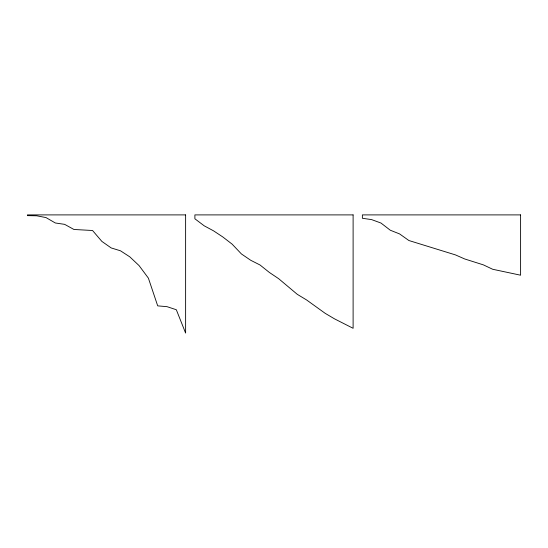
<?xml version="1.0" encoding="UTF-8"?>
<svg xmlns="http://www.w3.org/2000/svg" width="548" height="548" viewBox="0 0 548 548"><rect width="100%" height="100%" fill="white"/><g stroke="black" fill="none" stroke-linecap="round" stroke-linejoin="round"><path stroke-width="0.82" d="M185.621 214.898L27.4 214.898L27.4 215.631L36.709 215.789L46.011 217.583L55.321 222.981L64.63 224.351L73.939 229.475L92.55 230.503L101.859 241.394L111.169 247.929L120.471 250.792L129.78 256.827L139.089 265.616L148.392 278.144L157.701 305.866L167.01 306.661L176.319 309.736L185.621 333.102L185.621 214.898M353.111 214.898L194.889 214.898L194.889 218.789L204.199 225.817L213.501 230.811L222.81 236.962L232.119 244.141L241.421 253.95L250.731 260.286L260.04 264.999L269.349 272.431L278.651 278.679L297.269 294.324L306.579 299.948L325.19 313.34L334.499 318.84L353.111 328.3L353.111 214.898M520.6 214.898L362.379 214.898L362.379 218.262L371.681 219.632L380.99 223.05L390.299 230.229L399.608 233.928L408.911 240.531L455.45 254.902L464.759 258.985L483.37 264.869L492.679 269.267L520.6 275.206L520.6 214.898"/></g></svg>
